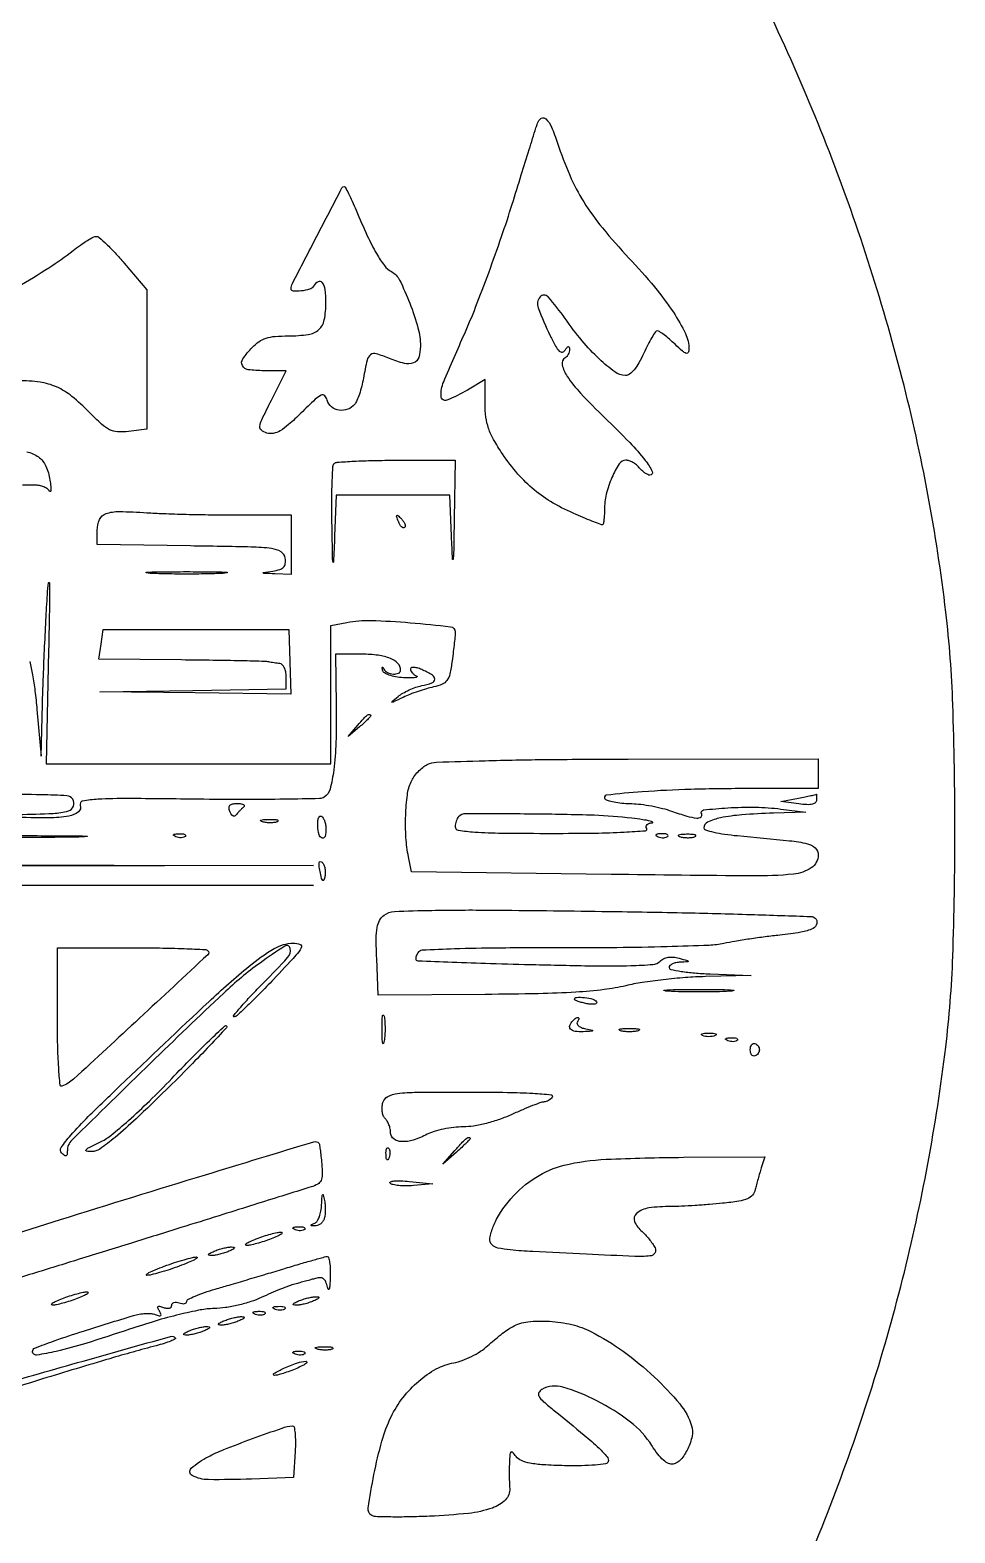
# Model space of a CAD drawing. Extents: x 110 to 904, y 124 to 925.
# Drawn here: x 718.5 to 904.5, y 355.4 to 657.5 of the extents above; entities that cross this region are included whole.
import ezdxf

# ---------------------------------------------------------------- set-up
doc = ezdxf.new("R2010")
doc.units = 0

msp = doc.modelspace()

# ---------------------------------------------------------------- linework, layer by layer
for points in [[(486.890229, 518.986716, -0.000161), (487.016943, 614.68192, -0.000268), (487.192998, 695.313008, -0.000004), (487.392619, 768.47668, -0.198201)], [(523.742409, 769.272477, -0.000007), (523.894203, 696.025807, -0.000343), (524.005198, 615.239557, -0.000206), (524.031732, 519.383904), (523.997941, 269.5)], [(859.4569, 317.57036, 0.030997), (879.390715, 360.754359, 0.030793), (893.948293, 406.369837, 0.031677), (902.627397, 453, 0.021601), (904.04818, 471.297792, 0.008527), (904.483632, 496.550123, 0.008551), (904.055262, 521.875072, 0.020849), (902.643839, 540.483002, 0.033634), (893.873103, 587.444154, 0.030493), (878.67974, 634.414011, 0.030472), (857.872495, 679.221417, 0.033458)], [(716.002776, 605.863789, 0.012292), (722.277475, 609.69281, 0.022734), (727.143904, 613.151973, -0.012648), (728.614539, 614.242628, -0.016362), (730.019614, 615.163392, -0.014129), (731.223967, 615.851559, -0.123337), (731.816581, 616, -0.182112), (732.41648, 615.774007, -0.010551), (733.88774, 614.426142, -0.014922), (735.594237, 612.694894, -0.010339), (737.422677, 610.642187), (742, 605.284373), (742, 591.251593), (742, 577.218812), (738.291227, 576.785834, -0.043248), (736.092591, 576.720348, -0.100242), (734.503206, 577.137178, -0.071502), (732.889859, 578.238702, -0.014459), (730.394546, 580.661897, 0.029582), (726.911874, 583.845127, 0.065599), (723.85195, 585.722653, 0.069121), (720.513768, 586.687318, 0.036038), (716.1849, 586.996262, 0.060063)], [(717.836713, 572.680983, -0.113532), (720.184076, 571.667895, -0.129673), (721.666902, 569.83181, -0.068367), (722.496343, 567, -0.010227), (722.65975, 565.729942, -0.03465), (722.691676, 564.895313, -0.251051), (722.581609, 564.704395, -0.447661), (722.426481, 564.75, 0.127773), (722.025087, 565.229246, 0.056503), (721.297675, 565.632812, 0.050755), (720.38509, 565.907337, 0.047733), (719.416667, 566), (717, 566)], [(718.466837, 530.565127, -0.00913), (718.995847, 527.881569, -0.012813), (719.492924, 524.60925, -0.009142), (719.88814, 520.924341), (720.724961, 511.5), (720.99807, 522, -0.003117), (721.154421, 526.848135, -0.001702), (721.403545, 532.79375, -0.001695), (721.697766, 538.834178, -0.002697), (721.994896, 544, -0.018572), (722.233963, 546.382978, -0.924227), (722.393806, 546.373631, -0.009276), (722.401502, 541.987469, -0.001242), (722.22337, 532.75), (721.728126, 510), (750.364063, 510), (779, 510), (779, 523.875), (779, 537.75), (782.167166, 538.383433, -0.056365), (787.058007, 538.799102, -0.014649), (794.953397, 538.347617, -0.006732), (803.069646, 537.534241, -0.381392), (804, 536.491972, -0.023646), (803.965773, 535.76865, -0.003355), (803.815256, 534.28756, -0.003815), (803.611882, 532.536389, -0.003242), (803.371086, 530.690712, -0.018017), (802.909592, 528.037987, -0.103132), (802.338271, 526.737077, -0.141202), (801.381089, 525.977346, -0.044631), (799.621086, 525.430703, 0.018814), (798.209083, 525.07081, 0.01081), (796.535569, 524.536934, 0.010789), (794.874951, 523.926984, 0.01767), (793.5, 523.331153, -0.001226), (791.515923, 522.39271, -0.156227), (791.248224, 522.357874, -0.638256), (791.218937, 522.470637, -0.002704), (792.5, 523.513684, -0.039628), (793.464444, 524.171685, -0.0226), (794.720312, 524.816455, -0.022459), (796.051154, 525.354523, -0.034363), (797.25, 525.687093, 0.032729), (799.323933, 526.255132, 0.297962), (799.870444, 526.960975, 0.282337), (799.454178, 527.779093, 0.030572), (797.5, 528.818046, 0.028275), (796.54089, 529.191144, 0.05436), (795.734375, 529.359546, 0.090188), (795.193887, 529.314768, 0.339246), (795, 529.061895, 0.118006), (795.091575, 528.679288, 0.06142), (795.367188, 528.269902, 0.055892), (795.771948, 527.897411, 0.055532), (796.25, 527.622879, -0.533468), (796.282334, 527.44553, -0.163158), (795.980519, 527.30065, -0.033336), (795.006417, 527.244646, -0.011096), (793.5773, 527.289546, -0.028444), (792.018283, 527.462478, -0.043649), (790.70425, 527.804436, -0.052973), (789.761363, 528.257205, -0.208419), (789.4023, 528.775, -0.014219), (789.325122, 529.233054, -0.238316), (789.373436, 529.374375, -0.481277), (789.471861, 529.362143, -0.022417), (789.658333, 529.025, 0.169208), (790.366728, 528.330956, 0.093444), (791.55337, 528.023431, 0.116116), (792.597633, 528.196206, 0.302674), (793, 528.8, 0.193713), (792.460647, 530.139902, 0.103896), (790.964279, 531.160054, 0.067344), (788.533197, 531.798551, 0.030598), (785.244376, 532), (779.888751, 532), (780.050903, 521.75, -0.010658), (780.009734, 514.260351, -0.025779), (779.576576, 508.743803, -0.03151), (778.821603, 504.878799, -0.191767), (777.636637, 503.27, -0.134664), (776.694741, 502.989638, -0.001378), (769.710557, 502.858102, -0.004328), (761.627121, 502.798126, -0.002781), (752.250365, 502.861881, 0.001542), (738.183339, 502.992402, 0.014632), (732.163624, 502.85352, 0.033537), (729.071115, 502.482582, 0.467967), (728.591286, 501.622708, -0.333406), (728.214103, 500.297169, -0.119833), (726.302917, 499.463296, -0.043539), (722.274854, 499.116587, -0.008539), (715, 499.249283)], [(716.190983, 499.792458, 0.006539), (723.163001, 500.019052, 0.05771), (726.200167, 500.511869, 0.24102), (727.221482, 501.461743, 0.229449), (727.075913, 502.87717, 0.24496), (725.927451, 503.560549, 0.009275), (720.781249, 503.754934, 0.009453), (712.755069, 503.757342, 0.001796)], [(677.5, 403.507549, -0.000519), (724.623553, 418.354929, -0.002031), (753.774371, 427.376438, -0.000337), (775.563589, 434.006795, -0.286131), (776.585859, 433.731944, -0.15177), (776.682272, 433.532118, -0.003128), (776.841181, 432.420881, -0.007034), (777.001773, 431.107983, -0.004639), (777.151137, 429.594459, -0.019654), (777.261726, 427.375014, -0.110935), (777.015527, 426.222646, -0.158597), (776.344522, 425.496601, -0.053175), (775, 424.921877, 0.001228), (773.337043, 424.40718, 0.000081), (768.534375, 422.906935, 0.000117), (762.810659, 421.116495, 0.000087), (756.5, 419.139623, -0.000403), (748.849608, 416.748373, -0.000186), (738.884375, 413.646453, -0.000184), (728.400725, 410.391656, -0.000255), (719, 407.482106, 0.000469), (709.421662, 404.513086, 0.000307)], [(710.559342, 384.54664, -0.00342), (728.027637, 389.606214, -0.000385), (746.747193, 394.874122, -0.271099), (747.711548, 394.621785, -0.502275), (747.674676, 394.370219, -0.023904), (746.779758, 393.941747, -0.023305), (745.48551, 393.466182, -0.012528), (743.850942, 392.995316, 0.008005), (734.528496, 390.400893, 0.002701), (721.026453, 386.329889, 0.001797), (701.506957, 380.252476, 0.000502)]]:
    msp.add_lwpolyline(points, format="xyb")
for points in [[(824.557911, 634.75, 0.024308), (827.026149, 628.290182, 0.035674), (829.859565, 622.912173, 0.032871), (833.607218, 617.684105, 0.016966), (838.925073, 611.640182, -0.015324), (844.067272, 605.834436, -0.027668), (847.854707, 600.735759, -0.033219), (850.288193, 596.457443, -0.113166), (851, 593.352747, -0.10893), (850.845084, 592.650106, -0.38402), (850.454975, 592.48357, -0.098962), (849.712872, 592.915509, -0.009897), (848.195281, 594.312909, 0.012413), (847.06622, 595.342103, 0.016816), (845.993692, 596.210667, 0.0138), (845.071869, 596.868037, 0.149059), (844.639051, 597, 0.245557), (844.253529, 596.798515, 0.015091), (843.523567, 595.678125, 0.019643), (842.714227, 594.224352, 0.013059), (841.896975, 592.5, -0.023832), (840.949403, 590.607121, -0.044716), (839.982359, 589.197088, -0.058754), (839.047909, 588.303772, -0.167216), (838.203206, 588.029313, -0.15555), (836.079446, 588.746888, -0.030908), (832.964292, 591.350895, -0.029279), (829.504999, 595.033071, -0.021152), (826.080195, 599.506895, 0.027644), (822.683742, 603.826384, 0.455612), (821.059773, 603.816904, 0.275005), (820.679892, 601.64551, 0.021636), (823.096893, 596.035589, 0.012995), (824.173917, 593.946785, 0.072943), (824.930264, 592.947056, 0.232483), (825.534803, 592.746292, 0.221038), (826.081581, 593.09776, -0.023562), (826.473319, 593.656423, -0.172263), (826.744068, 593.830334, -0.396907), (826.920966, 593.727662, -0.069206), (826.984687, 593.309017, -0.067911), (826.923355, 592.811912, -0.053111), (826.729329, 592.303381, -0.054304), (826.439509, 591.860169, -0.082588), (826.09388, 591.558021, 0.322831), (825.516924, 590.165066, 0.088962), (826.517165, 587.859373, 0.042585), (829.216966, 584.464802, 0.011331), (834.082189, 579.543466, -0.008167), (839.085577, 574.546017, -0.025854), (842.199467, 570.981055, -0.051188), (843.616459, 568.740785, -0.556897), (843.157628, 568, -0.115144), (842.721717, 568.101734, -0.037253), (842.14732, 568.440625, -0.034875), (841.543717, 568.925972, -0.032793), (841, 569.5, 0.049807), (840.418122, 570.073952, 0.041951), (839.701151, 570.559375, 0.043832), (838.963928, 570.89187, 0.08422), (838.326529, 571, 0.253335), (836.96259, 570.261541, 0.042232), (835.499753, 567.544723, 0.043172), (834.375754, 564.18915, 0.059301), (834, 561.032119, -0.012919), (833.969959, 559.869654, -0.02126), (833.877478, 558.890685, -0.016717), (833.7475, 558.134089, -0.355772), (833.582905, 558, -0.092337), (833.286588, 558.055193, -0.001882), (831.868992, 558.6084, -0.004367), (830.215833, 559.277461, -0.002915), (828.334014, 560.07115, -0.029269), (823.681376, 562.39649, -0.041747), (819.885931, 565.023552, -0.042048), (816.599449, 568.229138, -0.030293), (813.484157, 572.299627, -0.019084), (811.720246, 575.14771, -0.045581), (810.695167, 577.411142, -0.051789), (810.171605, 579.640504, -0.031806), (810, 582.335427), (810, 587.197552), (806.44284, 585.098776, -0.037681), (802.338455, 583.076911, -0.515944), (801.152147, 583.837714, -0.112404), (801.672294, 586.763158, -0.004739), (805.896235, 596.50006, 0.011264), (808.104337, 601.777689, 0.00533), (810.724731, 608.675018, 0.005279), (813.314584, 615.953466, 0.007435), (815.458103, 622.5, -0.000102), (817.2754, 628.338423, -0.00015), (818.872688, 633.460938, -0.000067), (820.23845, 637.834269, -0.00294), (820.530483, 638.75, -0.177853), (821.303527, 639.732565, -0.346478), (822.236927, 639.62483, -0.09745), (823.347546, 637.982229, -0.020972)], [(784.061961, 621.25, 0.008719), (786.320122, 616.115335, 0.022884), (788.169404, 612.541644, 0.030942), (789.765922, 610.132011, 0.107033), (791.176622, 608.918184, -0.156014), (792.821497, 607.201336, -0.020966), (794.852172, 602.561328, -0.024984), (796.500738, 597.597379, -0.067776), (797, 593.931103, -0.076619), (796.652523, 591.676845, -0.225808), (795.610846, 590.558779, -0.158727), (793.768362, 590.444844, -0.035693), (790.750631, 591.459726, 0.024548), (788.117218, 592.41114, 0.241435), (786.991312, 592.210682, 0.175112), (786.286563, 591.121006, 0.012272), (785.541853, 587.5, -0.0176), (785.189993, 585.876983, -0.01843), (784.729339, 584.307812, -0.018433), (784.233398, 582.987278, -0.073755), (783.788069, 582.25, -0.130036), (782.375878, 581.238487, -0.128651), (780.642204, 581.05219, -0.137408), (779.122305, 581.734501, -0.156243), (778.269468, 583.077555, 0.132994), (777.762152, 583.963162, 0.321156), (777.056866, 584.080344, 0.074739), (775.849904, 583.243837, 0.005641), (772.974441, 580.474825, -0.013143), (770.503299, 578.165603, -0.048737), (768.779416, 576.914341, -0.08344), (767.401139, 576.389302, -0.126875), (766.128265, 576.45929, -0.087843), (765.008735, 577.045789, -0.26841), (764.695998, 577.80979, -0.078627), (765.100651, 579.151809, -0.004423), (767.031308, 583.06202), (770.02879, 589), (765.514395, 589, -0.031231), (762.342058, 589.198343, -0.250747), (761.188062, 590.015668, -0.274985), (761.287253, 591.362481, -0.036008), (763.174314, 593.685549, -0.054258), (764.514415, 594.833211, -0.073322), (765.94661, 595.531065, -0.056738), (767.787067, 595.892029, -0.020081), (770.474314, 596, 0.034864), (774.443204, 596.277079, 0.148074), (776.578752, 597.265314, 0.165747), (777.672838, 599.199123, 0.046624), (778, 602.7, 0.030551), (777.841489, 605.291809, 0.132306), (777.267431, 606.70745, 0.368901), (776.444818, 606.887639, 0.132272), (775.5, 606, -0.181772), (774.69484, 605.378197, -0.044232), (773.024212, 605.022852, -0.046592), (771.443695, 604.978499, -0.395283), (771, 605.452044, -0.119502), (771.264759, 606.543989, -0.000676), (776.169669, 616.032449, -0.000355), (781.206076, 625.726226, -0.2797), (781.657195, 626, -0.277213), (781.87908, 625.866741, -0.005115), (782.53432, 624.604687, -0.011004), (783.268936, 623.070787, -0.006936)], [(803.796455, 559.25, -0.000464), (803.668403, 552.233626, -0.033519), (803.569017, 551.083357, -0.904858), (803.459429, 551.089214, -0.001402), (803.256012, 555.75), (802.919115, 564), (791.5, 564), (780.080885, 564), (779.743988, 555.75, -0.000715), (779.522896, 550.519271, -0.890175), (779.427869, 550.512379, -0.042266), (779.340591, 551.34857, -0.000289), (779.203545, 558.583333, -0.005718), (779.173786, 562.879192, -0.008722), (779.255625, 566.606771, -0.004089), (779.405209, 569.748759, -0.184462), (779.666667, 570.333333, -0.181407), (780.255781, 570.601013, -0.003573), (783.613542, 570.804167, -0.008059), (787.583278, 570.951767, -0.005262), (792.166667, 571), (804, 571)], [(759.75, 560.007109), (771, 560), (771, 554), (771, 548), (767.75, 548.149832, -0.00072), (765.51119, 548.256279, -0.22006), (765.354834, 548.338111, -0.570129), (765.391385, 548.42938, -0.001088), (767.310087, 548.722053, 0.034907), (768.715598, 549.034846, 0.129789), (769.483711, 549.502511, 0.163365), (769.822994, 550.219668, 0.064956), (769.810087, 551.32222, 0.22556), (768.973559, 552.584854, 0.103906), (767.066558, 553.248511, 0.026687), (762.965049, 553.554514, 0.00165), (750.75, 553.772065), (732, 554.044131), (732, 556.948741, -0.110277), (732.476924, 559.084835, -0.201277), (733.780984, 560.261802, -0.088875), (736.430416, 560.688515, -0.012416), (742, 560.452065, 0.007738), (745.263392, 560.282924, 0.002811), (749.895313, 560.140747, 0.002787), (754.966377, 560.041904, 0.003321)], [(793.806872, 557.473539, -0.278911), (793.538684, 557.40751, -0.120343), (793.210949, 557.604915, -0.070189), (792.866277, 558.059266, -0.036269), (792.564293, 558.706872, -0.008399), (792.21821, 559.663782, -0.286372), (792.270328, 559.888819, -0.400052), (792.463552, 559.893514, -0.011214), (793.124088, 559.266667, -0.043285), (793.558688, 558.753423, -0.063152), (793.837219, 558.231185, -0.082976), (793.927901, 557.779789, -0.20742)], [(757.25, 548.257493, -0.00749), (753.949496, 548.149904, -0.004402), (750, 548.115135, -0.004402), (746.050504, 548.149904, -0.00749), (742.75, 548.257493, -0.04765), (741.87776, 548.382897, -0.86651), (741.889063, 548.501229, -0.009912), (744.80072, 548.582024, -0.001979), (750, 548.602606, -0.001979), (755.19928, 548.582024, -0.009912), (758.110937, 548.501229, -0.86651), (758.12224, 548.382897, -0.04765)], [(770.757409, 530.5), (770.950036, 524), (751.725018, 524.226558), (732.5, 524.453116), (751.25, 524.748623), (770, 525.044131), (770, 527.522065, 0.048141), (769.907675, 528.478746, 0.064273), (769.632812, 529.305991, 0.080169), (769.22792, 529.886352, 0.179292), (768.75, 530.11535, -0.009119), (768.198483, 530.176405, -0.006205), (767.573437, 530.265064, -0.006254), (766.97222, 530.365684, -0.012489), (766.5, 530.463035, 0.050978), (765.735945, 530.560143, 0.000667), (760.924313, 530.671865, 0.001917), (755.348601, 530.7725, 0.001256), (748.923193, 530.847686), (732.346386, 531), (732.786692, 534), (733.226999, 537), (751.89589, 537), (770.564781, 537)], [(787, 519.654988, -0.191119), (786.918017, 519.44834, -0.007508), (786.339062, 518.851732, -0.012381), (785.612165, 518.159969, -0.008332), (784.75, 517.404988), (782.5, 515.5), (784.404988, 517.75, -0.010402), (785.598996, 519.102181, -0.048385), (786.373826, 519.795506, -0.197337), (786.789444, 519.898791, -0.372044)], [(877, 508), (877, 505), (863.25, 504.994006, 0.00654), (851.3766, 504.833521, 0.011656), (841.618161, 504.346103, 0.009665), (834.37563, 503.673907, 0.708094), (834.18848, 502.862351, 0.08039), (834.948545, 502.536754, 0.019529), (836.289741, 502.257553, 0.019525), (837.87246, 502.05523, 0.018327), (839.5, 501.97142, -0.027152), (841.320812, 501.845418, -0.015501), (843.5, 501.506297, -0.015449), (845.67787, 501.027794, -0.024659), (847.5, 500.471164, 0.013851), (850.545283, 499.468449, 0.049434), (852.556837, 499.078248, 0.174372), (853.428641, 499.303142, 0.401338), (853.557262, 499.907349, -0.549285), (853.941413, 500.700547, -0.013397), (858.80694, 501.131788, -0.020134), (864.373716, 501.250635, -0.025587), (869.5, 500.890798), (874.5, 500.281596), (868, 500.066488, 0.010529), (861.611267, 499.720267, 0.033226), (857.367383, 499.115175, 0.052021), (854.757254, 498.273317, 0.29701), (854, 497.110979, 0.330184), (854.298772, 496.70787, 0.016526), (855.982813, 496.256101, 0.021175), (858.162474, 495.844363, 0.013122), (860.75, 495.537314, -0.002192), (871.219797, 494.526432, -0.033518), (874.802024, 493.920183, -0.131945), (876.387566, 493.060092, -0.207527), (876.984687, 491.656162, -0.248568), (875.589615, 489.067925, -0.124564), (871.988059, 487.788561, -0.025581), (863.64923, 487.435441, -0.001189), (835.345184, 487.752657), (795.190368, 488.29816), (794.595184, 491.27408, -0.034757), (794.097947, 495.14028, -0.023211), (794.044326, 499.604828, -0.022622), (794.374481, 503.741713, -0.075808), (795.114082, 506.351037, -0.04756), (795.696963, 507.363008, -0.033438), (796.528328, 508.381725, -0.033881), (797.4649, 509.257271, -0.058332), (798.364082, 509.83041, -0.104103), (800.262141, 510.301897, -0.002185), (810.003398, 510.610293, -0.004412), (822.405354, 510.839172, -0.001965), (838.75, 510.93232), (877, 511)], [(761.4283, 501.25, 0.016912), (761.036407, 500.902228, 0.010967), (760.60627, 500.47537, 0.011029), (760.204097, 500.039521, 0.020482), (759.900797, 499.666154, -0.184397), (759.613958, 499.484382, -0.18911), (759.282643, 499.542505, -0.113197), (758.948295, 499.868603, -0.051558), (758.670548, 500.416154, -0.077355), (758.512998, 501.148132, -0.209198), (758.693663, 501.635722, -0.159869), (759.226522, 501.917517, -0.042374), (760.198051, 502, -0.033082), (760.959887, 501.949539, -0.104173), (761.440241, 501.779688, -0.276882), (761.570502, 501.531358, -0.208354)], [(876.666667, 502.720258, -0.210517), (876.430325, 502.183797, -0.131175), (875.810762, 501.861255, -0.067669), (874.7267, 501.769985, -0.020627), (873.083333, 501.922241), (869.5, 502.403966), (873, 503.070342, 0.002986), (874.347708, 503.335287, 0.00476), (875.496354, 503.579639, 0.00124), (876.492331, 503.80404, 0.198121), (876.583333, 503.868359, -0.706834), (876.616147, 503.860878, -0.010898), (876.642187, 503.585406, -0.011999), (876.660771, 503.202235, -0.006116)], [(768.269032, 498.344063, -0.06278), (767.671085, 498.185595, -0.030339), (766.880008, 498.127736, -0.029507), (766.036634, 498.167106, -0.037336), (765.269032, 498.307009, -0.087174), (764.883358, 498.48334, -0.597527), (764.900903, 498.643467, -0.080377), (765.431793, 498.764444, -0.012823), (766.5, 498.805051, -0.014395), (767.580113, 498.787295, -0.052471), (768.257153, 498.684921, -0.333666), (768.386009, 498.52287, -0.31318)], [(778, 496.940983, -0.057842), (777.817893, 495.372062, -0.441863), (777.241195, 495.051331, -0.257223), (776.620255, 495.727715, -0.045414), (776.356199, 497.494089, -0.033048), (776.363955, 498.412393, -0.073716), (776.517193, 499.092274, -0.151123), (776.781347, 499.4265, -0.297206), (777.106199, 499.434366, -0.120737), (777.449395, 499.085294, -0.048137), (777.737446, 498.47407, -0.043984), (777.933883, 497.724458, -0.04212)], [(804.666667, 499.333333, 0.077955), (804.410903, 498.982401, 0.038133), (804.195833, 498.470833, 0.036641), (804.049145, 497.892744, 0.043841), (804, 497.333333, 0.372626), (804.618913, 496.61817, 0.018997), (807.917316, 496.267042, 0.014425), (813.377866, 496.052787, 0.002592), (823.559017, 496, 0.003426), (832.059483, 496.058252, 0.009761), (837.975262, 496.254882, 0.006183), (842.26362, 496.534506, 0.561623), (842.5, 497, -0.171615), (842.415111, 497.391254, -0.171126), (842.594912, 497.749437, -0.114003), (843.043096, 498.017832, -0.057928), (843.690983, 498.147021, 0.746422), (843.719106, 498.280744, 0.071643), (843.206101, 498.469536, 0.015936), (841.690569, 498.741743, 0.005601), (839.5, 499.038487, 0.023016), (831.939816, 499.624961, 0.005733), (819.538147, 499.872151, 0.001507), (806.148761, 499.945124, 0.199545)], [(727.75, 495.251377, -0.002483), (719.214418, 495.159245, -0.001457), (709, 495.12948, -0.001457), (698.785582, 495.159245, -0.002483), (690.25, 495.251377, -0.016166), (688.020159, 495.358687, -0.953033), (688.023438, 495.460079, -0.003285), (695.552561, 495.52927, -0.000655), (709, 495.546884, -0.000655), (722.447439, 495.52927, -0.003285), (729.976562, 495.460079, -0.953033), (729.979841, 495.358687, -0.016166)], [(749.729167, 495.395833, -0.126455), (749.402231, 495.202593, -0.060344), (748.916927, 495.123424, -0.05415), (748.359369, 495.160852, -0.051402), (747.8125, 495.316886, -0.054073), (747.395823, 495.538436, -0.470617), (747.37858, 495.720685, -0.168741), (747.670344, 495.862007, -0.018894), (748.416667, 495.921053, -0.028489), (749.112848, 495.910055, -0.077125), (749.592839, 495.799335, -0.208169), (749.77538, 495.614691, -0.296942)], [(844.8125, 495.316886, 0.051402), (845.359369, 495.160852, 0.05415), (845.916927, 495.123424, 0.060344), (846.402231, 495.202593, 0.126455), (846.729167, 495.395833, 0.296942), (846.77538, 495.614691, 0.208169), (846.592839, 495.799335, 0.077125), (846.112848, 495.910055, 0.028489), (845.416667, 495.921053, 0.018894), (844.670344, 495.862007, 0.168741), (844.37858, 495.720685, 0.470617), (844.395823, 495.538436, 0.054073)], [(849.269032, 495.307009, 0.037336), (850.036634, 495.167106, 0.029507), (850.880008, 495.127736, 0.030339), (851.671085, 495.185595, 0.06278), (852.269032, 495.344063, 0.31318), (852.386009, 495.52287, 0.333666), (852.257153, 495.684921, 0.052471), (851.580113, 495.787295, 0.014395), (850.5, 495.805051, 0.012823), (849.431793, 495.764444, 0.080377), (848.900903, 495.643467, 0.597527), (848.883358, 495.48334, 0.087174)], [(655.75, 489.250038, 0.000319), (586.890949, 489.05763, 0.002795), (556.359669, 488.782138, 0.001163), (536.934877, 488.453048, 0.408582), (536, 487.499984, 0.408577), (536.93487, 486.546911, 0.001163), (556.359995, 486.217502, 0.002795), (586.891569, 485.941511, 0.000319), (655.75, 485.747984), (775.5, 485.487906), (655.5, 485.493953), (535.5, 485.5), (535.180449, 487.75), (534.860898, 490), (655.180449, 489.754086), (775.5, 489.508172)], [(777.794107, 487.35622, -0.033951), (777.576195, 486.589027, -0.550064), (777.360049, 486.540605, -0.138278), (777.129397, 486.952391, -0.00866), (776.824504, 488.325823, -0.016428), (776.622686, 489.513799, -0.086287), (776.646908, 490.173042, -0.373673), (776.869057, 490.34077, -0.181167), (777.217958, 490.182042, -0.095372), (777.560845, 489.675678, -0.051027), (777.787163, 488.951996, -0.048216), (777.872744, 488.13816, -0.054376)], [(876.362868, 478.962258, -0.2694), (876.708831, 477.861102, -0.228748), (875.939924, 476.893849, -0.070312), (873.50963, 476.118044, -0.01646), (869.263902, 475.538394, 0.006343), (866.347178, 475.200141, 0.004889), (863.174424, 474.759766, 0.004945), (860.21737, 474.28988, 0.011764), (858.03201, 473.86732, -0.043742), (855.048143, 473.486013, -0.003048), (846.590033, 473.201928, -0.004309), (836.485248, 473.011326, -0.003229), (825.354797, 472.969192, 0.002337), (812.543326, 472.943551, 0.0071), (803.835054, 472.761743, 0.003541), (797.37659, 472.489312, 0.246833), (796.472651, 471.955749, 0.034909), (796.240699, 471.514298, 0.047815), (796.100252, 471.088255, 0.057264), (796.061887, 470.735968, 0.202965), (796.149864, 470.531548, 0.183141), (796.484159, 470.389571, 0.000265), (803.356351, 470.122616, 0.002104), (811.082715, 469.859132, 0.00129), (820.190905, 469.610413, 0.002288), (832.356018, 469.365327, 0.010952), (839.29691, 469.409292, 0.013035), (843.737415, 469.650673, 0.176395), (845.190905, 470.31652, -0.088311), (845.906901, 470.809102, -0.068469), (846.815262, 471.079887, -0.060822), (847.865847, 471.112988, -0.046204), (849, 470.903866, -0.001764), (850.675821, 470.425226, -0.252058), (850.817549, 470.286258, -0.488311), (850.739443, 470.173813, -0.002729), (849.25, 470.09968, 0.040558), (848.388589, 469.991138, 0.058461), (847.660938, 469.747411, 0.075346), (847.165073, 469.415114, 0.210527), (847, 469.040442, 0.355571), (847.320607, 468.646607, 0.012103), (849.423437, 468.263791, 0.017872), (852.087067, 467.942256, 0.010895), (855.25, 467.743988), (863.5, 467.407091), (854.312053, 467.203545, 0.013371), (850.296502, 467.007071, 0.009583), (845.822025, 466.581639, 0.009687), (841.573603, 466.011798, 0.020464), (838.312053, 465.372247, -0.028915), (833.916918, 464.587259, -0.0143), (828.268889, 464.075681, -0.010253), (820.70265, 463.76357, -0.003759), (810, 463.622247), (788.5, 463.5), (788.204048, 470.856156, -0.008846), (788.114096, 474.849869, -0.043927), (788.300018, 477.085583, -0.082837), (788.798103, 478.511478, -0.107319), (789.704048, 479.554501, -0.150323), (791.758155, 480.288947, -0.006854), (799.303341, 480.524921, -0.006633), (811.183969, 480.575898, -0.001168), (833.5, 480.32347, -0.001729), (849.663918, 480.04694, -0.002795), (863.415967, 479.687161, -0.000473), (875.558248, 479.290048, -0.178468)], [(754.256629, 472.410038, -0.424586), (754.242552, 471.612176, -0.00047), (740.512653, 458.84256, -0.001182), (727.264528, 446.602411, -0.098348), (724.909277, 445.166667, -0.493969), (724.532497, 445.406178, -0.005224), (724.260224, 448.959205, -0.010809), (724.062903, 453.398841, -0.0057), (724, 458.916667), (724, 473), (738.833333, 473, -0.003718), (744.561674, 472.957398, -0.00584), (749.482676, 472.826699, -0.001912), (753.716232, 472.648543, -0.187015)], [(767.426446, 466.623963, -0.005756), (764.701704, 463.788491, -0.008586), (762.248772, 461.378223, -0.004426), (760.133584, 459.405345, -0.154986), (759.52682, 459.123963, -0.67759), (759.405785, 459.342164, -0.007659), (760.880004, 461.092664, -0.010828), (762.903314, 463.322386, -0.005748), (765.5, 466, 0.010153), (770.295016, 471.032411, 0.237166), (770.815525, 472.875706, 0.529788), (769.744212, 473.336115, 0.014362), (764.741341, 469.933903, 0.032364), (757.436337, 463.896938, 0.00416), (742.755836, 449.841004, 0.001111), (726.880466, 434.316963, 0.201244), (726, 432.217994, -0.031779), (725.95145, 431.454896, -0.274844), (725.75, 431.197207, -0.264929), (725.420486, 431.246038, -0.030089), (724.834991, 431.765009, -0.363837), (724.741582, 432.829792, -0.026603), (726.691424, 435.323622, -0.018919), (730.220211, 439.076668, -0.004139), (736.584991, 445.249306, -0.001831), (754.450361, 462.166098, -0.016434), (762.55092, 469.293882, -0.038314), (767.586515, 472.829496, -0.128745), (771.426446, 473.931518, -0.102222), (772.79089, 473.682752, -0.448838), (773.033547, 473.003146, -0.060794), (771.944761, 471.485331, -0.002567)], [(832.410721, 462.144457, -0.332306), (832.386091, 461.865537, -0.162929), (832.058668, 461.678915, -0.068119), (831.382426, 461.638968, -0.027972), (830.469738, 461.761034, -0.014046), (829.523144, 461.969704, -0.022106), (828.725485, 462.207099, -0.017898), (828.113916, 462.443788, -0.299976), (828, 462.616577, -0.40323), (828.40478, 463.03689, -0.036086), (830.01333, 462.981384, -0.036018), (831.682172, 462.680053, -0.194026)], [(859.25, 464.259603, -0.008933), (856.404705, 464.148924, -0.005253), (853, 464.11315, -0.005253), (849.595295, 464.148924, -0.008933), (846.75, 464.259603, -0.05623), (845.994083, 464.388651, -0.84375), (846.007812, 464.510348, -0.011824), (848.518024, 464.593461, -0.002363), (853, 464.614641, -0.002363), (857.481976, 464.593461, -0.011824), (859.992188, 464.510348, -0.84375), (860.005917, 464.388651, -0.05623)], [(789.717581, 454.26375, -0.075924), (789.561388, 453.761725, -0.720633), (789.418418, 453.780601, -0.040183), (789.315278, 454.711719, -0.006817), (789.286014, 456.5, -0.00738), (789.307632, 458.29708, -0.030832), (789.403147, 459.374351, -0.49082), (789.549185, 459.455688, -0.248898), (789.703931, 459.26375, -0.031163), (789.839977, 458.209518, -0.015827), (789.885962, 456.872547, -0.015659), (789.846293, 455.485188, -0.022548)], [(745.841597, 444.427588, -0.005188), (739.810314, 438.617915, -0.016236), (735.59146, 434.888933, -0.019375), (732.521528, 432.542408, -0.157077), (730.852518, 432.021962, -0.045369), (729.855797, 432.121979, -0.579766), (729.758651, 432.406253, -0.098255), (730.381792, 432.88331, -0.006043), (732.5, 433.894591, 0.06061), (734.734148, 435.277949, 0.012227), (738.313689, 438.292545, 0.012106), (742.506977, 442.188023, 0.008731), (747, 446.725033, -0.003991), (751.061248, 450.904541, -0.006629), (754.559292, 454.354708, -0.001761), (757.61807, 457.272011, -0.385967), (757.989079, 457.279991, -0.425019), (758.007262, 456.929465, -0.001315), (754.622501, 453.329361, -0.005716), (750.652036, 449.223552, -0.003415)], [(828.544186, 458.071494, 0.238541), (828.51104, 457.683597, 0.127942), (828.8042, 457.287864, 0.079403), (829.408578, 456.941634, 0.042994), (830.235169, 456.707677, -0.003348), (831.580497, 456.439744, -0.56971), (831.620084, 456.32485, -0.205236), (831.420345, 456.225376, -0.001934), (829.75, 456.136182, -0.043813), (828.087638, 456.19953, -0.173285), (827.188931, 456.65471, -0.292088), (827.046999, 457.390929, -0.102224), (827.666667, 458.333333, -0.034657), (828.317136, 458.89938, -0.238579), (828.721537, 458.972312, -0.430038), (828.852892, 458.712797, -0.052517)], [(840.75, 456.310674, -0.039571), (839.952734, 456.168469, -0.024357), (839, 456.122029, -0.024357), (838.047266, 456.168469, -0.039571), (837.25, 456.310674, -0.161593), (836.99086, 456.478988, -0.542911), (837.042188, 456.633659, -0.052887), (837.748017, 456.740287, -0.011065), (839, 456.767997, -0.011065), (840.251983, 456.740287, -0.052887), (840.957812, 456.633659, -0.542911), (841.00914, 456.478988, -0.161593)], [(856.25, 455.337719, -0.057986), (855.679992, 455.181385, -0.037979), (855, 455.12966, -0.037979), (854.320008, 455.181385, -0.057986), (853.75, 455.337719, -0.174857), (853.540618, 455.525001, -0.447206), (853.601562, 455.693942, -0.078554), (854.10856, 455.810911, -0.017491), (855, 455.842105, -0.017491), (855.89144, 455.810911, -0.078554), (856.398438, 455.693942, -0.447206), (856.459382, 455.525001, -0.174857)], [(860.729167, 454.395833, -0.126455), (860.402231, 454.202593, -0.060344), (859.916927, 454.123424, -0.05415), (859.359369, 454.160852, -0.051402), (858.8125, 454.316886, -0.054073), (858.395823, 454.538436, -0.470617), (858.37858, 454.720685, -0.168741), (858.670344, 454.862007, -0.018894), (859.416667, 454.921053, -0.028489), (860.112848, 454.910055, -0.077125), (860.592839, 454.799335, -0.208169), (860.77538, 454.614691, -0.296942)], [(865.15, 452.5, -0.087559), (865.08192, 452.114216, -0.069612), (864.883177, 451.740122, -0.069453), (864.588832, 451.434147, -0.086297), (864.241667, 451.247222, -0.178568), (863.896702, 451.258148, -0.140509), (863.600156, 451.49033, -0.099152), (863.400128, 451.926841, -0.058073), (863.333333, 452.5, -0.058073), (863.400128, 453.073159, -0.099152), (863.600156, 453.50967, -0.140509), (863.896702, 453.741852, -0.178568), (864.241667, 453.752778, -0.086297), (864.588832, 453.565853, -0.069453), (864.883177, 453.259878, -0.069612), (865.08192, 452.885784, -0.087559)], [(823.5, 443, -0.064563), (823.189067, 442.617473, -0.051834), (822.768277, 442.29375, -0.053422), (822.307066, 442.07355, -0.084876), (821.876906, 442, 0.086083), (821.238082, 441.889195, 0.006302), (819.561575, 441.265625, 0.008641), (817.572998, 440.457549, 0.006435), (815.406288, 439.5, -0.024055), (812.931538, 438.508977, -0.02089), (810.254564, 437.707154, -0.021652), (807.691677, 437.171735, -0.040686), (805.584671, 437, 0.029074), (803.707092, 436.890732, 0.021942), (801.666816, 436.561185, 0.022362), (799.771416, 436.079774, 0.046855), (798.364307, 435.506161, -0.043966), (795.564023, 434.345739, -0.086429), (793.181669, 434.028097, -0.148981), (791.623416, 434.571722, -0.23925), (791, 435.8, 0.052308), (790.919246, 436.569802, 0.038364), (790.67707, 437.39418, 0.039078), (790.321907, 438.147542, 0.066785), (789.900663, 438.699337, -0.105734), (789.528488, 439.274001, -0.057476), (789.320107, 440.092813, -0.053485), (789.294754, 441.014225, -0.057055), (789.468051, 441.899337, -0.194751), (790.461654, 443.098276, -0.094199), (792.394027, 443.709283, -0.027608), (796.303701, 443.956712, -0.002), (807.126405, 444, -0.003969), (814.489356, 443.941554, -0.011281), (819.616653, 443.74438, -0.008182), (823.270522, 443.461144, -0.556292)], [(790.683114, 430.8125, -0.054073), (790.461564, 430.395823, -0.470617), (790.279315, 430.37858, -0.168741), (790.137993, 430.670344, -0.018894), (790.078947, 431.416667, -0.028489), (790.089945, 432.112848, -0.077125), (790.200665, 432.592839, -0.208169), (790.385309, 432.77538, -0.296942), (790.604167, 432.729167, -0.126455), (790.797407, 432.402231, -0.060344), (790.876576, 431.916927, -0.05415), (790.839148, 431.359369, -0.051402)], [(807, 434.674314, -0.194102), (806.918342, 434.471891, -0.004632), (806.192188, 433.732156, -0.009492), (805.303915, 432.876984, -0.006223), (804.25, 431.924314), (801.5, 429.5), (803.924314, 432.25, -0.007047), (805.422009, 433.901388, -0.038158), (806.311864, 434.720118, -0.157803), (806.773973, 434.891157, -0.426412)], [(865.535898, 428.75, 0.004734), (865.231762, 427.734833, 0.002947), (864.893444, 426.539047, 0.002957), (864.573677, 425.355663, 0.005353), (864.3281, 424.382928, -0.114976), (863.769213, 423.270406, -0.120499), (862.784255, 422.542448, -0.06154), (861.041681, 422.053219, -0.01166), (857.762142, 421.632928, -0.00613), (855.131219, 421.390509, -0.004603), (852.230669, 421.185922, -0.004654), (849.49758, 421.043935, -0.01065), (847.435096, 421, 0.033549), (842.905694, 420.695746, 0.144738), (840.469685, 419.603141, 0.323801), (840.076347, 417.963167, 0.1224), (841.554596, 415.954689, -0.032837), (842.22694, 415.317736, -0.018172), (842.964752, 414.460092, -0.018055), (843.652087, 413.533033, -0.027627), (844.172077, 412.678471, -0.275557), (844.1234, 411.629495, -0.227215), (843.146868, 411.04438, -0.033306), (840.140947, 410.965054, -0.001692), (830.367481, 411.391332, -0.00117), (819.584114, 411.923527, -0.011621), (815.066496, 412.262504, -0.025245), (812.567016, 412.63672, -0.147635), (811.408848, 413.257819, -0.242323), (810.976019, 414.609412, -0.054813), (811.651667, 417.003329, -0.046957), (813.104794, 419.805177, -0.037079), (815.162893, 422.532743, -0.069967), (820.177126, 426.847478, -0.083881), (825.896769, 429.289203, -0.048015), (834.366143, 430.484053, -0.009253), (849.866631, 430.882381), (866.233263, 431)], [(795.618221, 425.202939, -0.021087), (794.071785, 425.13324, -0.026273), (792.635332, 425.204634, -0.02614), (791.466596, 425.386607, -0.145685), (790.914713, 425.685287, -0.54846), (790.975456, 425.959597, -0.065681), (791.716022, 426.123944, -0.032788), (793.046151, 426.152752, -0.014575), (794.796492, 426.024669), (799.5, 425.542321)], [(777.610466, 418.427274, -0.074376), (777.305152, 417.887651, -0.068154), (776.847249, 417.442453, -0.071751), (776.31218, 417.155694, -0.102924), (775.781385, 417.078947, -0.011982), (775.126789, 417.135049, -0.36718), (775.02218, 417.245655, -0.30932), (775.10877, 417.388093, -0.01027), (775.75, 417.662281, 0.158783), (776.240259, 418.073935, 0.049126), (776.672816, 418.948712, 0.043558), (776.991961, 420.084242, 0.036002), (777.136182, 421.333333, -0.003258), (777.219927, 423.023953, -0.137193), (777.335847, 423.363829, -0.65464), (777.474006, 423.337281, -0.008319), (777.715263, 422.177274, -0.029531), (777.844583, 421.183286, -0.024572), (777.867175, 420.117587, -0.025273), (777.790116, 419.13763, -0.05942)], [(773.729167, 416.395833, -0.126455), (773.402231, 416.202593, -0.060344), (772.916927, 416.123424, -0.05415), (772.359369, 416.160852, -0.051402), (771.8125, 416.316886, -0.054073), (771.395823, 416.538436, -0.470617), (771.37858, 416.720685, -0.168741), (771.670344, 416.862007, -0.018894), (772.416667, 416.921053, -0.028489), (773.112848, 416.910055, -0.077125), (773.592839, 416.799335, -0.208169), (773.77538, 416.614691, -0.296942)], [(767, 414.5, -0.012871), (765.549996, 413.984053, -0.013202), (764.0875, 413.548085, -0.013043), (762.800959, 413.237029, -0.052834), (762, 413.152156, -0.405348), (761.843572, 413.303905, -0.257514), (761.96875, 413.548085, -0.043374), (762.747062, 413.979682, -0.013007), (764, 414.5, -0.012871), (765.450004, 415.015947, -0.013202), (766.9125, 415.451915, -0.013043), (768.199041, 415.762971, -0.052834), (769, 415.847844, -0.405348), (769.156428, 415.696095, -0.257514), (769.03125, 415.451915, -0.043374), (768.252938, 415.020318, -0.013007)], [(778.863818, 406.75, -0.009531), (778.785021, 405.209124, -0.054005), (778.639631, 404.401241, -0.628423), (778.466563, 404.372828, -0.105957), (778.288566, 404.793504, 0.046487), (777.978465, 405.863608, 0.140551), (777.52112, 406.45995, 0.16194), (776.8619, 406.675624, 0.06768), (775.924748, 406.543504, -0.001565), (775.026449, 406.292878, -0.000814), (773.904457, 405.985589, -0.00081), (772.751579, 405.673862, -0.001235), (771.75, 405.407437, 0.024037), (770.589083, 405.041214, 0.007022), (768.841295, 404.367955, 0.007038), (766.892578, 403.553666, 0.007486), (765.0076, 402.700887, -0.032206), (762.90536, 401.872324, -0.0204), (760.365969, 401.16883, -0.020385), (757.773325, 400.67372, -0.031754), (755.5076, 400.481936, 0.042121), (752.727401, 400.188516, 0.012563), (748.554978, 399.279696, 0.011885), (743.676299, 397.964296, 0.009587), (738.5, 396.327272, -0.005886), (729.717232, 393.478029, -0.018898), (723.781674, 391.872721, -0.02163), (719.805554, 391.136479, -0.455791), (719, 391.836587, -0.30908), (719.476312, 392.533508, -0.007301), (723.371603, 393.98695, -0.009418), (729.242728, 395.956664, -0.002136), (739.278176, 399.067425, -0.032671), (740.461929, 399.345835, -0.028952), (741.7208, 399.482054, -0.030085), (742.870389, 399.470267, -0.074136), (743.692221, 399.287864, 0.024119), (744.457599, 399.035772, 0.253347), (744.768143, 399.107274, 0.327868), (744.827638, 399.380251, 0.033643), (744.5, 400, -0.034077), (744.172145, 400.621464, -0.334186), (744.235031, 400.892833, -0.247846), (744.552161, 400.961137, -0.023166), (745.335955, 400.701324, 0.05587), (745.973727, 400.53522, 0.100335), (746.511648, 400.565829, 0.147578), (746.864236, 400.781946, 0.184003), (747, 401.138374, -0.163532), (747.121579, 401.500163, -0.151303), (747.440625, 401.728935, -0.109632), (747.92599, 401.779282, -0.062927), (748.5, 401.638374, 0.047628), (749.074746, 401.47855, 0.087338), (749.559375, 401.477675, 0.137185), (749.877151, 401.629261, 0.216551), (750, 401.899609, -0.282826), (750.24726, 402.301768, -0.014549), (751.689062, 402.979116, -0.019566), (753.546257, 403.701522, -0.012579), (755.75, 404.39939, 0.001178), (758.516651, 405.206592, 0.000523), (762.160938, 406.283323, 0.000518), (766.016626, 407.431253, 0.0007), (769.5, 408.477584, -0.001844), (772.619796, 409.406932, -0.002707), (775.370312, 410.199096, -0.001281), (777.715733, 410.854378, -0.04968), (778.25, 410.946418, -0.361508), (778.535992, 410.741183, -0.027336), (778.739684, 409.735823, -0.027767), (778.862053, 408.375618, -0.01656)], [(758.5, 412, -0.02318), (757.624391, 411.670913, -0.018093), (756.646875, 411.393028, -0.018434), (755.715952, 411.200514, -0.04179), (755, 411.140571, -0.055166), (754.497353, 411.196198, -0.507108), (754.422706, 411.367142, -0.14515), (754.696484, 411.625069, -0.015364), (755.5, 412, -0.02318), (756.375609, 412.329087, -0.018093), (757.353125, 412.606972, -0.018434), (758.284048, 412.799486, -0.04179), (759, 412.859429, -0.055166), (759.502647, 412.803802, -0.507108), (759.577294, 412.632858, -0.14515), (759.303516, 412.374931, -0.015364)], [(748.5, 409, -0.00888), (746.47572, 408.293627, -0.010353), (744.528125, 407.696974, -0.009429), (742.866306, 407.258963, -0.059785), (742, 407.155008, -0.662728), (741.924378, 407.333744, -0.07901), (742.409375, 407.696974, -0.023884), (743.676998, 408.289669, -0.009027), (745.5, 409, -0.00888), (747.52428, 409.706373, -0.010353), (749.471875, 410.303026, -0.009429), (751.133694, 410.741037, -0.059785), (752, 410.844992, -0.662728), (752.075622, 410.666256, -0.07901), (751.590625, 410.303026, -0.023884), (750.323002, 409.710331, -0.009027)], [(728, 402.5, -0.012871), (726.549996, 401.984053, -0.013202), (725.0875, 401.548085, -0.013043), (723.800959, 401.237029, -0.052834), (723, 401.152156, -0.405348), (722.843572, 401.303905, -0.257514), (722.96875, 401.548085, -0.043374), (723.747062, 401.979682, -0.013007), (725, 402.5, -0.012871), (726.450004, 403.015947, -0.013202), (727.9125, 403.451915, -0.013043), (729.199041, 403.762971, -0.052834), (730, 403.847844, -0.405348), (730.156428, 403.696095, -0.257514), (730.03125, 403.451915, -0.043374), (729.252938, 403.020318, -0.013007)], [(775.5, 402, -0.02318), (774.624391, 401.670913, -0.018093), (773.646875, 401.393028, -0.018434), (772.715952, 401.200514, -0.04179), (772, 401.140571, -0.055166), (771.497353, 401.196198, -0.507108), (771.422706, 401.367142, -0.14515), (771.696484, 401.625069, -0.015364), (772.5, 402, -0.02318), (773.375609, 402.329087, -0.018093), (774.353125, 402.606972, -0.018434), (775.284048, 402.799486, -0.04179), (776, 402.859429, -0.055166), (776.502647, 402.803802, -0.507108), (776.577294, 402.632858, -0.14515), (776.303516, 402.374931, -0.015364)], [(760.5, 398, -0.02318), (759.624391, 397.670913, -0.018093), (758.646875, 397.393028, -0.018434), (757.715952, 397.200514, -0.04179), (757, 397.140571, -0.055166), (756.497353, 397.196198, -0.507108), (756.422706, 397.367142, -0.14515), (756.696484, 397.625069, -0.015364), (757.5, 398, -0.02318), (758.375609, 398.329087, -0.018093), (759.353125, 398.606972, -0.018434), (760.284048, 398.799486, -0.04179), (761, 398.859429, -0.055166), (761.502647, 398.803802, -0.507108), (761.577294, 398.632858, -0.14515), (761.303516, 398.374931, -0.015364)], [(765.729167, 399.395833, -0.126455), (765.402231, 399.202593, -0.060344), (764.916927, 399.123424, -0.05415), (764.359369, 399.160852, -0.051402), (763.8125, 399.316886, -0.054073), (763.395823, 399.538436, -0.470617), (763.37858, 399.720685, -0.168741), (763.670344, 399.862007, -0.018894), (764.416667, 399.921053, -0.028489), (765.112848, 399.910055, -0.077125), (765.592839, 399.799335, -0.208169), (765.77538, 399.614691, -0.296942)], [(769.729167, 400.395833, -0.126455), (769.402231, 400.202593, -0.060344), (768.916927, 400.123424, -0.05415), (768.359369, 400.160852, -0.051402), (767.8125, 400.316886, -0.054073), (767.395823, 400.538436, -0.470617), (767.37858, 400.720685, -0.168741), (767.670344, 400.862007, -0.018894), (768.416667, 400.921053, -0.028489), (769.112848, 400.910055, -0.077125), (769.592839, 400.799335, -0.208169), (769.77538, 400.614691, -0.296942)], [(753.5, 396, -0.02318), (752.624391, 395.670913, -0.018093), (751.646875, 395.393028, -0.018434), (750.715952, 395.200514, -0.04179), (750, 395.140571, -0.055166), (749.497353, 395.196198, -0.507108), (749.422706, 395.367142, -0.14515), (749.696484, 395.625069, -0.015364), (750.5, 396, -0.02318), (751.375609, 396.329087, -0.018093), (752.353125, 396.606972, -0.018434), (753.284048, 396.799486, -0.04179), (754, 396.859429, -0.055166), (754.502647, 396.803802, -0.507108), (754.577294, 396.632858, -0.14515), (754.303516, 396.374931, -0.015364)], [(831.289838, 395.853369, -0.039079), (837.742763, 391.900324, -0.031099), (844.044196, 386.700299, -0.031429), (849.129411, 381.305378, -0.096721), (851.524342, 376.923305, -0.128715), (851.630969, 374.846968, -0.061352), (850.765062, 372.296221, -0.062405), (849.352255, 370.11355, -0.172025), (847.794841, 369.199007, -0.164148), (846.910678, 369.319227, -0.06504), (845.879053, 370.010604, -0.047838), (844.745012, 371.216103, -0.024046), (843.544765, 372.929088, 0.087788), (839.22844, 377.673147, 0.046469), (832.488635, 381.941742, 0.045601), (825.637551, 384.682651, 0.202615), (821.420029, 384.215184, 0.153809), (820.815414, 383.573116, 0.251847), (820.846961, 382.844888, 0.079359), (821.706526, 381.814192, 0.009475), (823.988262, 379.898739, -0.002844), (829.926385, 375.046625, -0.016975), (832.920397, 372.395548, -0.027435), (834.551805, 370.669686, -0.261788), (834.73669, 369.710069, -0.280571), (834.241774, 369.291539, -0.015577), (832.14831, 369.031162, -0.019109), (829.39083, 368.881071, -0.009972), (825.948936, 368.894079, -0.008727), (821.690136, 369.069535, -0.032332), (819.023269, 369.399958, -0.053648), (817.294068, 369.925606, -0.130322), (816.25, 370.738399, 0.026024), (815.535223, 371.583296, 0.416366), (815.196212, 371.592631, 0.186182), (814.983439, 371.141967, 0.008835), (814.889309, 369.44113, 0.007268), (814.859616, 368.154941, 0.005248), (814.862411, 366.720265, 0.005301), (814.89385, 365.356357, 0.011462), (814.953181, 364.30871, -0.22005), (814.112718, 362.03244, -0.113168), (811.480177, 360.38738, -0.056976), (806.635282, 359.307438, -0.015611), (798.820024, 358.725925, -0.005757), (794.673332, 358.5951, -0.008404), (791.018661, 358.583339, -0.004711), (787.953696, 358.653878, -0.132054), (787.196809, 358.883887, -0.299606), (786.492455, 360.415666, -0.010725), (787.657687, 367.09779, -0.019401), (789.253851, 373.827114, -0.044818), (791.088787, 378.68341, -0.05183), (793.485289, 382.553815, -0.050496), (796.645348, 385.886065, -0.053509), (800.191106, 388.333204, -0.080608), (803.728619, 389.569873, 0.045826), (805.390821, 390.024584, 0.027207), (807.273407, 390.849571, 0.027069), (809.076567, 391.885684, 0.041554), (810.5, 392.987517, -0.011491), (811.795232, 394.120792, -0.009899), (813.20625, 395.252584, -0.010012), (814.527412, 396.228477, -0.02822), (815.5, 396.837911, -0.098867), (818.594599, 397.816372, -0.04288), (822.929451, 397.91798, -0.041952), (827.475626, 397.248893, -0.060456)], [(779.269032, 392.344063, -0.06278), (778.671085, 392.185595, -0.030339), (777.880008, 392.127736, -0.029507), (777.036634, 392.167106, -0.037336), (776.269032, 392.307009, -0.087174), (775.883358, 392.48334, -0.597527), (775.900903, 392.643467, -0.080377), (776.431793, 392.764444, -0.012823), (777.5, 392.805051, -0.014395), (778.580113, 392.787295, -0.052471), (779.257153, 392.684921, -0.333666), (779.386009, 392.52287, -0.31318)], [(772.13519, 388.460858, -0.012236), (770.763721, 387.9049, -0.013964), (769.425331, 387.442376, -0.013182), (768.273722, 387.113163, -0.073079), (767.63519, 387.045104, -0.745871), (767.536975, 387.430745, -0.029882), (769.532899, 388.466604, -0.019401), (772.251184, 389.552886, -0.078495), (774, 389.879639, -0.382389), (774.174719, 389.731751, -0.270931), (774.070962, 389.480229, -0.046457), (773.33626, 389.02212, -0.013774)], [(773.729167, 391.395833, -0.126455), (773.402231, 391.202593, -0.060344), (772.916927, 391.123424, -0.05415), (772.359369, 391.160852, -0.051402), (771.8125, 391.316886, -0.054073), (771.395823, 391.538436, -0.470617), (771.37858, 391.720685, -0.168741), (771.670344, 391.862007, -0.018894), (772.416667, 391.921053, -0.028489), (773.112848, 391.910055, -0.077125), (773.592839, 391.799335, -0.208169), (773.77538, 391.614691, -0.296942)], [(771.80226, 371.75), (771.5, 366.5), (763, 366.204946, -0.010492), (754.395777, 366.086923, -0.118096), (751.103716, 366.900819, -0.529517), (750.926806, 368.375932, -0.057498), (754.313412, 370.699423, -0.028331), (757.442914, 372.133947, -0.005535), (763.242645, 374.330844, -0.003886), (769.176701, 376.451674, -0.059257), (771.30226, 376.920534, -0.389616), (771.602543, 376.69494, -0.021762), (771.780067, 375.434469, -0.024236), (771.860524, 373.757436, -0.014248)]]:
    msp.add_lwpolyline(points, format="xyb", close=True)

doc.saveas('drawing.dxf')
